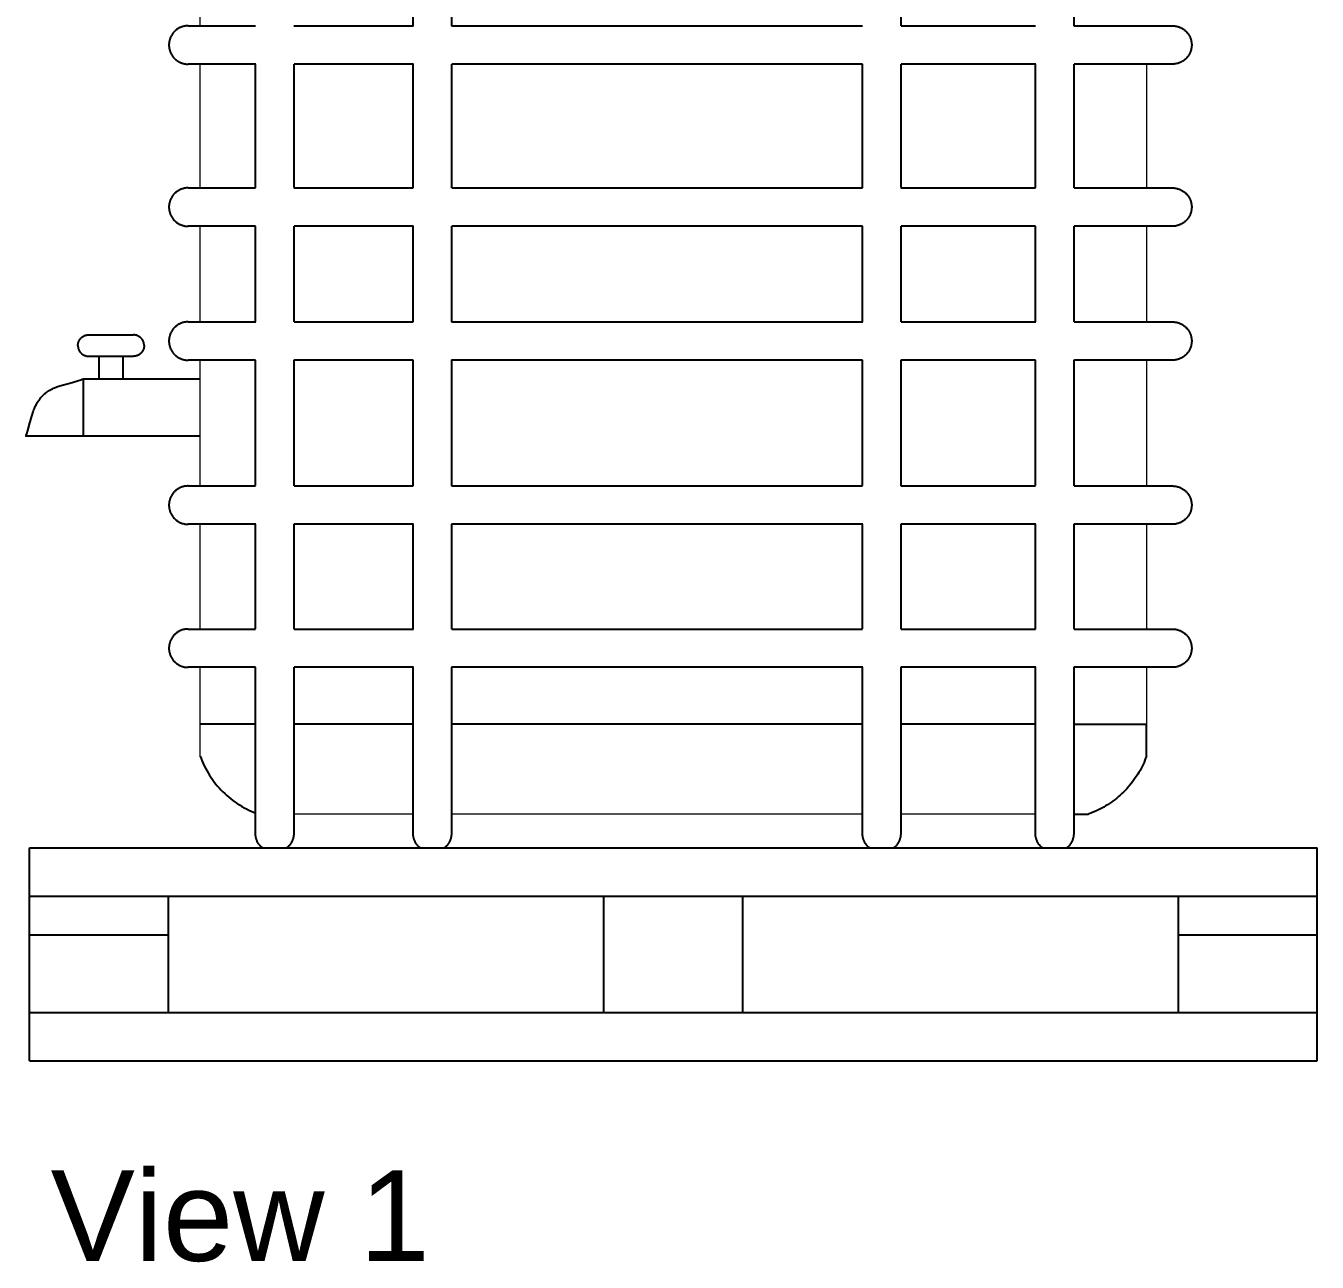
# Model space of a CAD drawing. Header units: millimetres. Extents: x 1.5 to 37.9, y -0.3 to 12.6.
# Drawn here: x 15.501 to 16.85, y 4.981 to 6.272 of the extents above; entities that cross this region are included whole.
import ezdxf

# ---------------------------------------------------------------- set-up
doc = ezdxf.new("R2010")
doc.units = ezdxf.units.MM
doc.layers.add('0.2', color=6, linetype='Continuous', lineweight=15)
doc.layers.add('0.3', color=4, linetype='Continuous', lineweight=20)

msp = doc.modelspace()

# ---------------------------------------------------------------- linework, layer by layer
at = {"layer": '0.2', "lineweight": -3}
for points in [[(15.7409, 5.5431), (15.7067, 5.5431), (15.6844, 5.5431), (15.6832, 5.5431)], [(15.9056, 5.5431), (15.7809, 5.5431)], [(16.3749, 5.5431), (15.9456, 5.5431)], [(16.5557, 5.5431), (16.4149, 5.5431)], [(16.5957, 5.5431), (16.6715, 5.5431)], [(15.5049, 5.3631), (15.5049, 5.4136)], [(15.5049, 5.4136), (16.8499, 5.4136)], [(16.8499, 5.3631), (16.8499, 5.4136)], [(15.5049, 5.3631), (15.6499, 5.3631)], [(15.5049, 5.323), (15.5049, 5.3631)], [(15.6499, 5.323), (15.6499, 5.3631)], [(15.6499, 5.3631), (16.8499, 5.3631)], [(16.1049, 5.2416), (16.1049, 5.3631)], [(16.2499, 5.2416), (16.2499, 5.3631)], [(16.7049, 5.323), (16.7049, 5.3631)], [(16.8499, 5.323), (16.8499, 5.3631)], [(15.5049, 5.2416), (15.5049, 5.323)], [(15.5049, 5.323), (15.6499, 5.323)], [(15.6499, 5.2416), (15.6499, 5.323)], [(16.7049, 5.2416), (16.7049, 5.323)], [(16.7049, 5.323), (16.8499, 5.323)], [(16.8499, 5.2416), (16.8499, 5.323)], [(15.5049, 5.2416), (15.6499, 5.2416)], [(15.5049, 5.1911), (15.5049, 5.2416)], [(15.6499, 5.2416), (16.8499, 5.2416)], [(16.8499, 5.1911), (16.8499, 5.2416)], [(15.5049, 5.1911), (16.8499, 5.1911)]]:
    msp.add_lwpolyline(points, dxfattribs=at)
at = {"layer": '0.3'}
for p, q in [((15.6832, 6.2724), (15.6832, 6.3769)), ((15.6832, 6.1031), (15.6832, 6.2324)), ((16.6715, 6.2324), (16.6715, 6.1031)), ((15.6832, 5.9631), (15.6832, 6.0631)), ((16.6715, 6.0631), (16.6715, 5.9631)), ((15.6832, 5.7918), (15.6832, 5.9231)), ((16.6715, 5.9231), (16.6715, 5.7918)), ((15.6832, 5.6423), (15.6832, 5.7518)), ((16.6715, 5.7518), (16.6715, 5.6423)), ((15.6832, 5.5094), (15.6832, 5.6023)), ((16.6715, 5.6023), (16.6715, 5.5431)), ((15.9056, 5.449), (15.7809, 5.449)), ((16.3749, 5.449), (15.9456, 5.449)), ((16.5557, 5.449), (16.4149, 5.449))]:
    msp.add_line(p, q, dxfattribs=at)
at = {"layer": '0.3', "lineweight": -3}
for points in [[(15.9056, 6.2724), (15.9056, 6.4573)], [(15.9456, 6.4573), (15.9456, 6.2724)], [(16.4149, 6.4573), (16.4149, 6.2724)], [(16.5957, 6.4573), (16.5957, 6.2724)], [(15.6705, 6.2724), (15.6699, 6.2724), (15.6693, 6.2724), (15.6686, 6.2723), (15.668, 6.2723), (15.6674, 6.2722), (15.6668, 6.2721), (15.6662, 6.2719), (15.6656, 6.2718), (15.665, 6.2716), (15.6644, 6.2714), (15.6637, 6.2712), (15.6631, 6.271), (15.6625, 6.2707), (15.6619, 6.2705), (15.6613, 6.2702), (15.6607, 6.2699), (15.6601, 6.2695), (15.6596, 6.2692), (15.659, 6.2688), (15.6584, 6.2684), (15.6579, 6.268), (15.6574, 6.2675), (15.6569, 6.2671), (15.6564, 6.2666), (15.6559, 6.2661), (15.6554, 6.2656), (15.655, 6.2651), (15.6548, 6.2648), (15.6546, 6.2645), (15.6542, 6.264), (15.6538, 6.2634), (15.6534, 6.2628), (15.6531, 6.2622), (15.6528, 6.2617), (15.6525, 6.2611), (15.6522, 6.2604), (15.6519, 6.2598), (15.6517, 6.2592), (15.6515, 6.2586), (15.6513, 6.258), (15.6511, 6.2573), (15.651, 6.2567), (15.6508, 6.2561), (15.6507, 6.2555), (15.6506, 6.2549), (15.6506, 6.2543), (15.6505, 6.2537), (15.6505, 6.253), (15.6505, 6.2524)], [(15.6705, 6.2724), (15.741, 6.2724)], [(15.7809, 6.2724), (15.9058, 6.2724)], [(15.9456, 6.2724), (16.375, 6.2724)], [(16.4152, 6.2724), (16.5558, 6.2724)], [(16.5957, 6.2724), (16.6988, 6.2724)], [(16.6988, 6.2724), (16.6994, 6.2724), (16.7, 6.2724), (16.7006, 6.2723), (16.7012, 6.2723), (16.7018, 6.2722), (16.7025, 6.2721), (16.7031, 6.2719), (16.7037, 6.2718), (16.7043, 6.2716), (16.7049, 6.2714), (16.7055, 6.2712), (16.7061, 6.271), (16.7067, 6.2707), (16.7074, 6.2705), (16.7079, 6.2702), (16.7085, 6.2699), (16.7091, 6.2695), (16.7097, 6.2692), (16.7103, 6.2688), (16.7108, 6.2684), (16.7113, 6.268), (16.7119, 6.2675), (16.7124, 6.2671), (16.7129, 6.2666), (16.7134, 6.2661), (16.7138, 6.2656), (16.7143, 6.2651), (16.7145, 6.2648), (16.7147, 6.2645), (16.7151, 6.264), (16.7155, 6.2634), (16.7158, 6.2628), (16.7162, 6.2622), (16.7165, 6.2617), (16.7168, 6.2611), (16.7171, 6.2604), (16.7173, 6.2598), (16.7176, 6.2592), (16.7178, 6.2586), (16.718, 6.258), (16.7182, 6.2573), (16.7183, 6.2567), (16.7184, 6.2561), (16.7185, 6.2555), (16.7186, 6.2549), (16.7187, 6.2543), (16.7187, 6.2537), (16.7188, 6.253), (16.7188, 6.2524)], [(15.6505, 6.2524), (15.6505, 6.2518), (15.6505, 6.2511), (15.6506, 6.2505), (15.6506, 6.2499), (15.6507, 6.2493), (15.6508, 6.2487), (15.651, 6.2481), (15.6511, 6.2475), (15.6513, 6.2468), (15.6515, 6.2462), (15.6517, 6.2456), (15.6519, 6.245), (15.6522, 6.2444), (15.6525, 6.2437), (15.6528, 6.2431), (15.6531, 6.2426), (15.6534, 6.242), (15.6538, 6.2414), (15.6542, 6.2408), (15.6546, 6.2403), (15.6548, 6.24), (15.655, 6.2397), (15.6554, 6.2392), (15.6559, 6.2387), (15.6564, 6.2382), (15.6569, 6.2377), (15.6574, 6.2373), (15.6579, 6.2368), (15.6584, 6.2364), (15.659, 6.236), (15.6596, 6.2356), (15.6601, 6.2353), (15.6607, 6.235), (15.6613, 6.2346), (15.6619, 6.2343), (15.6625, 6.2341), (15.6631, 6.2338), (15.6637, 6.2336), (15.6644, 6.2334), (15.665, 6.2332), (15.6656, 6.233), (15.6662, 6.2329), (15.6668, 6.2327), (15.6674, 6.2326), (15.668, 6.2326), (15.6686, 6.2325), (15.6693, 6.2324), (15.6699, 6.2324), (15.6705, 6.2324)], [(16.7188, 6.2524), (16.7188, 6.2518), (16.7187, 6.2511), (16.7187, 6.2505), (16.7186, 6.2499), (16.7185, 6.2493), (16.7184, 6.2487), (16.7183, 6.2481), (16.7182, 6.2475), (16.718, 6.2468), (16.7178, 6.2462), (16.7176, 6.2456), (16.7173, 6.245), (16.7171, 6.2444), (16.7168, 6.2437), (16.7165, 6.2431), (16.7162, 6.2426), (16.7158, 6.242), (16.7155, 6.2414), (16.7151, 6.2408), (16.7147, 6.2403), (16.7145, 6.24), (16.7143, 6.2397), (16.7138, 6.2392), (16.7134, 6.2387), (16.7129, 6.2382), (16.7124, 6.2377), (16.7119, 6.2373), (16.7113, 6.2368), (16.7108, 6.2364), (16.7103, 6.236), (16.7097, 6.2356), (16.7091, 6.2353), (16.7085, 6.235), (16.7079, 6.2346), (16.7074, 6.2343), (16.7067, 6.2341), (16.7061, 6.2338), (16.7055, 6.2336), (16.7049, 6.2334), (16.7043, 6.2332), (16.7037, 6.233), (16.7031, 6.2329), (16.7025, 6.2327), (16.7018, 6.2326), (16.7012, 6.2326), (16.7006, 6.2325), (16.7, 6.2324), (16.6994, 6.2324), (16.6988, 6.2324)], [(15.7411, 6.2324), (15.6705, 6.2324)], [(15.7409, 6.1031), (15.7409, 6.2324)], [(15.7809, 6.2324), (15.7809, 6.1034)], [(15.9059, 6.2324), (15.7813, 6.2324)], [(15.9056, 6.1031), (15.9056, 6.2324)], [(15.9456, 6.2324), (15.9456, 6.1031)], [(16.3751, 6.2324), (15.9461, 6.2324)], [(16.3749, 6.1031), (16.3749, 6.2324)], [(16.4149, 6.2324), (16.4149, 6.1035)], [(16.5559, 6.2324), (16.4153, 6.2324)], [(16.5557, 6.1031), (16.5557, 6.2324)], [(16.5957, 6.2324), (16.5957, 6.1031)], [(16.6988, 6.2324), (16.5961, 6.2324)], [(15.6705, 6.1031), (15.6699, 6.1031), (15.6693, 6.103), (15.6686, 6.103), (15.668, 6.1029), (15.6674, 6.1028), (15.6668, 6.1027), (15.6662, 6.1026), (15.6656, 6.1025), (15.665, 6.1023), (15.6644, 6.1021), (15.6637, 6.1019), (15.6631, 6.1017), (15.6625, 6.1014), (15.6619, 6.1012), (15.6613, 6.1009), (15.6607, 6.1005), (15.6601, 6.1002), (15.6596, 6.0998), (15.659, 6.0995), (15.6584, 6.0991), (15.6579, 6.0986), (15.6574, 6.0982), (15.6569, 6.0977), (15.6564, 6.0973), (15.6559, 6.0968), (15.6554, 6.0963), (15.655, 6.0957), (15.6548, 6.0955), (15.6546, 6.0952), (15.6542, 6.0947), (15.6538, 6.0941), (15.6534, 6.0935), (15.6531, 6.0929), (15.6528, 6.0923), (15.6525, 6.0917), (15.6522, 6.0911), (15.6519, 6.0905), (15.6517, 6.0899), (15.6515, 6.0893), (15.6513, 6.0887), (15.6511, 6.088), (15.651, 6.0874), (15.6508, 6.0868), (15.6507, 6.0862), (15.6506, 6.0856), (15.6506, 6.085), (15.6505, 6.0843), (15.6505, 6.0837), (15.6505, 6.0831)], [(15.6705, 6.1031), (15.7409, 6.1031)], [(15.7811, 6.1031), (15.9057, 6.1031)], [(15.9459, 6.1031), (16.3749, 6.1031)], [(16.4151, 6.1031), (16.5557, 6.1031)], [(16.5959, 6.1031), (16.6988, 6.1031)], [(16.6988, 6.1031), (16.6994, 6.1031), (16.7, 6.103), (16.7006, 6.103), (16.7012, 6.1029), (16.7018, 6.1028), (16.7025, 6.1027), (16.7031, 6.1026), (16.7037, 6.1025), (16.7043, 6.1023), (16.7049, 6.1021), (16.7055, 6.1019), (16.7061, 6.1017), (16.7067, 6.1014), (16.7074, 6.1012), (16.7079, 6.1009), (16.7085, 6.1005), (16.7091, 6.1002), (16.7097, 6.0998), (16.7103, 6.0995), (16.7108, 6.0991), (16.7113, 6.0986), (16.7119, 6.0982), (16.7124, 6.0977), (16.7129, 6.0973), (16.7134, 6.0968), (16.7138, 6.0963), (16.7143, 6.0957), (16.7145, 6.0955), (16.7147, 6.0952), (16.7151, 6.0947), (16.7155, 6.0941), (16.7158, 6.0935), (16.7162, 6.0929), (16.7165, 6.0923), (16.7168, 6.0917), (16.7171, 6.0911), (16.7173, 6.0905), (16.7176, 6.0899), (16.7178, 6.0893), (16.718, 6.0887), (16.7182, 6.088), (16.7183, 6.0874), (16.7184, 6.0868), (16.7185, 6.0862), (16.7186, 6.0856), (16.7187, 6.085), (16.7187, 6.0843), (16.7188, 6.0837), (16.7188, 6.0831)], [(15.6505, 6.0831), (15.6505, 6.0825), (15.6505, 6.0818), (15.6506, 6.0812), (15.6506, 6.0806), (15.6507, 6.08), (15.6508, 6.0794), (15.651, 6.0787), (15.6511, 6.0782), (15.6513, 6.0775), (15.6515, 6.0769), (15.6517, 6.0763), (15.6519, 6.0757), (15.6522, 6.075), (15.6525, 6.0744), (15.6528, 6.0738), (15.6531, 6.0733), (15.6534, 6.0727), (15.6538, 6.0721), (15.6542, 6.0715), (15.6546, 6.071), (15.6548, 6.0707), (15.655, 6.0704), (15.6554, 6.0699), (15.6559, 6.0694), (15.6564, 6.0689), (15.6569, 6.0684), (15.6574, 6.068), (15.6579, 6.0675), (15.6584, 6.0671), (15.659, 6.0667), (15.6596, 6.0663), (15.6601, 6.066), (15.6607, 6.0656), (15.6613, 6.0653), (15.6619, 6.065), (15.6625, 6.0647), (15.6631, 6.0645), (15.6637, 6.0643), (15.6644, 6.0641), (15.665, 6.0639), (15.6656, 6.0637), (15.6662, 6.0636), (15.6668, 6.0634), (15.6674, 6.0633), (15.668, 6.0632), (15.6686, 6.0632), (15.6693, 6.0631), (15.6699, 6.0631), (15.6705, 6.0631)], [(16.7188, 6.0831), (16.7188, 6.0825), (16.7187, 6.0818), (16.7187, 6.0812), (16.7186, 6.0806), (16.7185, 6.08), (16.7184, 6.0794), (16.7183, 6.0787), (16.7182, 6.0782), (16.718, 6.0775), (16.7178, 6.0769), (16.7176, 6.0763), (16.7173, 6.0757), (16.7171, 6.075), (16.7168, 6.0744), (16.7165, 6.0738), (16.7162, 6.0733), (16.7158, 6.0727), (16.7155, 6.0721), (16.7151, 6.0715), (16.7147, 6.071), (16.7145, 6.0707), (16.7143, 6.0704), (16.7138, 6.0699), (16.7134, 6.0694), (16.7129, 6.0689), (16.7124, 6.0684), (16.7119, 6.068), (16.7113, 6.0675), (16.7108, 6.0671), (16.7103, 6.0667), (16.7097, 6.0663), (16.7091, 6.066), (16.7085, 6.0656), (16.7079, 6.0653), (16.7074, 6.065), (16.7067, 6.0647), (16.7061, 6.0645), (16.7055, 6.0643), (16.7049, 6.0641), (16.7043, 6.0639), (16.7037, 6.0637), (16.7031, 6.0636), (16.7025, 6.0634), (16.7018, 6.0633), (16.7012, 6.0632), (16.7006, 6.0632), (16.7, 6.0631), (16.6994, 6.0631), (16.6988, 6.0631)], [(15.741, 6.0631), (15.6705, 6.0631)], [(15.7409, 5.9631), (15.7409, 6.0632)], [(15.7809, 6.0631), (15.7809, 5.9631)], [(15.9056, 6.0631), (15.7812, 6.0631)], [(15.9056, 5.9631), (15.9056, 6.0635)], [(15.9456, 6.0631), (15.9456, 5.9631)], [(16.375, 6.0631), (15.946, 6.0631)], [(16.3749, 5.9631), (16.3749, 6.0631)], [(16.4149, 6.0631), (16.4149, 5.9631)], [(16.5558, 6.0631), (16.4152, 6.0631)], [(16.5557, 5.9631), (16.5557, 6.0631)], [(16.5957, 6.0631), (16.5957, 5.9631)], [(16.6988, 6.0631), (16.596, 6.0631)], [(15.6705, 5.9631), (15.6699, 5.9631), (15.6693, 5.9631), (15.6686, 5.9631), (15.668, 5.963), (15.6674, 5.9629), (15.6668, 5.9628), (15.6662, 5.9627), (15.6656, 5.9625), (15.665, 5.9624), (15.6644, 5.9622), (15.6637, 5.962), (15.6631, 5.9617), (15.6625, 5.9615), (15.6619, 5.9612), (15.6613, 5.9609), (15.6607, 5.9606), (15.6601, 5.9603), (15.6596, 5.9599), (15.659, 5.9595), (15.6584, 5.9591), (15.6579, 5.9587), (15.6574, 5.9583), (15.6569, 5.9578), (15.6564, 5.9573), (15.6559, 5.9568), (15.6554, 5.9563), (15.655, 5.9558), (15.6548, 5.9555), (15.6546, 5.9552), (15.6542, 5.9547), (15.6538, 5.9541), (15.6534, 5.9536), (15.6531, 5.953), (15.6528, 5.9524), (15.6525, 5.9518), (15.6522, 5.9512), (15.6519, 5.9506), (15.6517, 5.95), (15.6515, 5.9493), (15.6513, 5.9487), (15.6511, 5.9481), (15.651, 5.9475), (15.6508, 5.9469), (15.6507, 5.9463), (15.6506, 5.9456), (15.6506, 5.945), (15.6505, 5.9444), (15.6505, 5.9438), (15.6505, 5.9431)], [(15.6705, 5.9631), (15.7412, 5.9631)], [(15.7814, 5.9631), (15.9056, 5.9631)], [(15.9457, 5.9631), (16.3753, 5.9631)], [(16.4155, 5.9631), (16.556, 5.9631)], [(16.5962, 5.9631), (16.6988, 5.9631)], [(16.6988, 5.9631), (16.6994, 5.9631), (16.7, 5.9631), (16.7006, 5.9631), (16.7012, 5.963), (16.7018, 5.9629), (16.7025, 5.9628), (16.7031, 5.9627), (16.7037, 5.9625), (16.7043, 5.9624), (16.7049, 5.9622), (16.7055, 5.962), (16.7061, 5.9617), (16.7067, 5.9615), (16.7074, 5.9612), (16.7079, 5.9609), (16.7085, 5.9606), (16.7091, 5.9603), (16.7097, 5.9599), (16.7103, 5.9595), (16.7108, 5.9591), (16.7113, 5.9587), (16.7119, 5.9583), (16.7124, 5.9578), (16.7129, 5.9573), (16.7134, 5.9568), (16.7138, 5.9563), (16.7143, 5.9558), (16.7145, 5.9555), (16.7147, 5.9552), (16.7151, 5.9547), (16.7155, 5.9541), (16.7158, 5.9536), (16.7162, 5.953), (16.7165, 5.9524), (16.7168, 5.9518), (16.7171, 5.9512), (16.7173, 5.9506), (16.7176, 5.95), (16.7178, 5.9493), (16.718, 5.9487), (16.7182, 5.9481), (16.7183, 5.9475), (16.7184, 5.9469), (16.7185, 5.9463), (16.7186, 5.9456), (16.7187, 5.945), (16.7187, 5.9444), (16.7188, 5.9438), (16.7188, 5.9431)], [(15.5554, 5.9384), (15.5554, 5.9387), (15.5554, 5.9389), (15.5554, 5.9392), (15.5554, 5.9394), (15.5555, 5.9397), (15.5555, 5.9399), (15.5555, 5.9402), (15.5556, 5.9404), (15.5556, 5.9407), (15.5557, 5.941), (15.5558, 5.9412), (15.5558, 5.9415), (15.5559, 5.9417), (15.556, 5.942), (15.5561, 5.9423), (15.5562, 5.9425), (15.5563, 5.9428), (15.5564, 5.943), (15.5565, 5.9433), (15.5566, 5.9435), (15.5568, 5.9438), (15.5569, 5.944), (15.5571, 5.9443), (15.5572, 5.9445), (15.5574, 5.9448), (15.5575, 5.945), (15.5577, 5.9452), (15.5579, 5.9454), (15.5581, 5.9457), (15.5583, 5.9459), (15.5585, 5.9461), (15.5587, 5.9463), (15.5589, 5.9465), (15.5591, 5.9467), (15.5593, 5.9469), (15.5595, 5.9471), (15.5597, 5.9472), (15.56, 5.9474), (15.5602, 5.9476), (15.5604, 5.9477), (15.5607, 5.9479), (15.5609, 5.948), (15.5612, 5.9482), (15.5614, 5.9483), (15.5617, 5.9484), (15.5619, 5.9486), (15.5622, 5.9487), (15.5624, 5.9488), (15.5627, 5.9489), (15.563, 5.949), (15.5632, 5.9491), (15.5635, 5.9491), (15.5637, 5.9492), (15.564, 5.9493), (15.5643, 5.9493), (15.5645, 5.9494), (15.5648, 5.9494), (15.565, 5.9495), (15.5653, 5.9495), (15.5655, 5.9495), (15.5658, 5.9495), (15.566, 5.9496), (15.5663, 5.9496), (15.5665, 5.9496)], [(15.5665, 5.9496), (15.5665, 5.9496), (15.6134, 5.9496), (15.6134, 5.9496)], [(15.6246, 5.9384), (15.6246, 5.9387), (15.6246, 5.9389), (15.6246, 5.9392), (15.6245, 5.9394), (15.6245, 5.9397), (15.6245, 5.9399), (15.6244, 5.9402), (15.6244, 5.9404), (15.6244, 5.9407), (15.6243, 5.941), (15.6242, 5.9412), (15.6242, 5.9415), (15.6241, 5.9417), (15.624, 5.942), (15.6239, 5.9423), (15.6238, 5.9425), (15.6237, 5.9428), (15.6236, 5.943), (15.6235, 5.9433), (15.6233, 5.9435), (15.6232, 5.9438), (15.6231, 5.944), (15.6229, 5.9443), (15.6228, 5.9445), (15.6226, 5.9448), (15.6224, 5.945), (15.6223, 5.9452), (15.6221, 5.9454), (15.6219, 5.9457), (15.6217, 5.9459), (15.6215, 5.9461), (15.6213, 5.9463), (15.6211, 5.9465), (15.6209, 5.9467), (15.6207, 5.9469), (15.6205, 5.9471), (15.6202, 5.9472), (15.62, 5.9474), (15.6198, 5.9476), (15.6195, 5.9477), (15.6193, 5.9479), (15.6191, 5.948), (15.6188, 5.9482), (15.6186, 5.9483), (15.6183, 5.9484), (15.6181, 5.9486), (15.6178, 5.9487), (15.6175, 5.9488), (15.6173, 5.9489), (15.617, 5.949), (15.6168, 5.9491), (15.6165, 5.9491), (15.6162, 5.9492), (15.616, 5.9493), (15.6157, 5.9493), (15.6155, 5.9494), (15.6152, 5.9494), (15.615, 5.9495), (15.6147, 5.9495), (15.6144, 5.9495), (15.6142, 5.9495), (15.6139, 5.9496), (15.6137, 5.9496), (15.6134, 5.9496)], [(15.5554, 5.9384), (15.5554, 5.9382), (15.5554, 5.9379), (15.5554, 5.9377), (15.5554, 5.9374), (15.5555, 5.9372), (15.5555, 5.9369), (15.5555, 5.9366), (15.5556, 5.9364), (15.5556, 5.9361), (15.5557, 5.9359), (15.5558, 5.9356), (15.5558, 5.9353), (15.5559, 5.9351), (15.556, 5.9348), (15.5561, 5.9346), (15.5562, 5.9343), (15.5563, 5.934), (15.5564, 5.9338), (15.5565, 5.9335), (15.5566, 5.9333), (15.5568, 5.933), (15.5569, 5.9328), (15.5571, 5.9325), (15.5572, 5.9323), (15.5574, 5.9321), (15.5575, 5.9318), (15.5577, 5.9316), (15.5579, 5.9314), (15.5581, 5.9312), (15.5583, 5.9309), (15.5585, 5.9307), (15.5587, 5.9305), (15.5589, 5.9303), (15.5591, 5.9301), (15.5593, 5.9299), (15.5595, 5.9298), (15.5597, 5.9296), (15.56, 5.9294), (15.5602, 5.9292), (15.5604, 5.9291), (15.5607, 5.9289), (15.5609, 5.9288), (15.5612, 5.9286), (15.5614, 5.9285), (15.5617, 5.9284), (15.5619, 5.9283), (15.5622, 5.9281), (15.5624, 5.928), (15.5627, 5.9279), (15.563, 5.9279), (15.5632, 5.9278), (15.5635, 5.9277), (15.5637, 5.9276), (15.564, 5.9276), (15.5643, 5.9275), (15.5645, 5.9274), (15.5648, 5.9274), (15.565, 5.9274), (15.5653, 5.9273), (15.5655, 5.9273), (15.5658, 5.9273), (15.566, 5.9273), (15.5663, 5.9273), (15.5665, 5.9273)], [(15.6246, 5.9384), (15.6246, 5.9382), (15.6246, 5.9379), (15.6246, 5.9377), (15.6245, 5.9374), (15.6245, 5.9372), (15.6245, 5.9369), (15.6244, 5.9366), (15.6244, 5.9364), (15.6244, 5.9361), (15.6243, 5.9359), (15.6242, 5.9356), (15.6242, 5.9353), (15.6241, 5.9351), (15.624, 5.9348), (15.6239, 5.9346), (15.6238, 5.9343), (15.6237, 5.934), (15.6236, 5.9338), (15.6235, 5.9335), (15.6233, 5.9333), (15.6232, 5.933), (15.6231, 5.9328), (15.6229, 5.9325), (15.6228, 5.9323), (15.6226, 5.9321), (15.6224, 5.9318), (15.6223, 5.9316), (15.6221, 5.9314), (15.6219, 5.9312), (15.6217, 5.9309), (15.6215, 5.9307), (15.6213, 5.9305), (15.6211, 5.9303), (15.6209, 5.9301), (15.6207, 5.9299), (15.6205, 5.9298), (15.6202, 5.9296), (15.62, 5.9294), (15.6198, 5.9292), (15.6195, 5.9291), (15.6193, 5.9289), (15.6191, 5.9288), (15.6188, 5.9286), (15.6186, 5.9285), (15.6183, 5.9284), (15.6181, 5.9283), (15.6178, 5.9281), (15.6175, 5.928), (15.6173, 5.9279), (15.617, 5.9279), (15.6168, 5.9278), (15.6165, 5.9277), (15.6162, 5.9276), (15.616, 5.9276), (15.6157, 5.9275), (15.6155, 5.9274), (15.6152, 5.9274), (15.615, 5.9274), (15.6147, 5.9273), (15.6144, 5.9273), (15.6142, 5.9273), (15.6139, 5.9273), (15.6137, 5.9273), (15.6134, 5.9273)], [(15.6505, 5.9431), (15.6505, 5.9425), (15.6505, 5.9419), (15.6506, 5.9413), (15.6506, 5.9406), (15.6507, 5.94), (15.6508, 5.9394), (15.651, 5.9388), (15.6511, 5.9382), (15.6513, 5.9376), (15.6515, 5.9369), (15.6517, 5.9363), (15.6519, 5.9357), (15.6522, 5.9351), (15.6525, 5.9345), (15.6528, 5.9339), (15.6531, 5.9333), (15.6534, 5.9327), (15.6538, 5.9321), (15.6542, 5.9316), (15.6546, 5.931), (15.6548, 5.9308), (15.655, 5.9305), (15.6554, 5.93), (15.6559, 5.9295), (15.6564, 5.929), (15.6569, 5.9285), (15.6574, 5.928), (15.6579, 5.9276), (15.6584, 5.9272), (15.659, 5.9268), (15.6596, 5.9264), (15.6601, 5.926), (15.6607, 5.9257), (15.6613, 5.9254), (15.6619, 5.9251), (15.6625, 5.9248), (15.6631, 5.9245), (15.6637, 5.9243), (15.6644, 5.9241), (15.665, 5.9239), (15.6656, 5.9237), (15.6662, 5.9236), (15.6668, 5.9235), (15.6674, 5.9234), (15.668, 5.9233), (15.6686, 5.9232), (15.6693, 5.9232), (15.6699, 5.9231), (15.6705, 5.9231)], [(16.7188, 5.9431), (16.7188, 5.9425), (16.7187, 5.9419), (16.7187, 5.9413), (16.7186, 5.9406), (16.7185, 5.94), (16.7184, 5.9394), (16.7183, 5.9388), (16.7182, 5.9382), (16.718, 5.9376), (16.7178, 5.9369), (16.7176, 5.9363), (16.7173, 5.9357), (16.7171, 5.9351), (16.7168, 5.9345), (16.7165, 5.9339), (16.7162, 5.9333), (16.7158, 5.9327), (16.7155, 5.9321), (16.7151, 5.9316), (16.7147, 5.931), (16.7145, 5.9308), (16.7143, 5.9305), (16.7138, 5.93), (16.7134, 5.9295), (16.7129, 5.929), (16.7124, 5.9285), (16.7119, 5.928), (16.7113, 5.9276), (16.7108, 5.9272), (16.7103, 5.9268), (16.7097, 5.9264), (16.7091, 5.926), (16.7085, 5.9257), (16.7079, 5.9254), (16.7074, 5.9251), (16.7067, 5.9248), (16.7061, 5.9245), (16.7055, 5.9243), (16.7049, 5.9241), (16.7043, 5.9239), (16.7037, 5.9237), (16.7031, 5.9236), (16.7025, 5.9235), (16.7018, 5.9234), (16.7012, 5.9233), (16.7006, 5.9232), (16.7, 5.9232), (16.6994, 5.9231), (16.6988, 5.9231)], [(15.5665, 5.9273), (15.6134, 5.9273), (15.6134, 5.9273)], [(15.5777, 5.9036), (15.5777, 5.9273)], [(15.6023, 5.9273), (15.6023, 5.9036)], [(15.7409, 5.9231), (15.6705, 5.9231)], [(15.7409, 5.7921), (15.7409, 5.9231)], [(15.7809, 5.9231), (15.7809, 5.7918)], [(15.9056, 5.9231), (15.781, 5.9231)], [(15.9056, 5.7918), (15.9056, 5.9231)], [(15.9456, 5.9235), (15.9456, 5.7918)], [(16.3749, 5.9231), (15.9458, 5.9231)], [(16.3749, 5.7922), (16.3749, 5.9231)], [(16.4149, 5.9233), (16.4149, 5.7918)], [(16.5557, 5.9231), (16.415, 5.9231)], [(16.5557, 5.7922), (16.5557, 5.9231)], [(16.5957, 5.9232), (16.5957, 5.7918)], [(16.6988, 5.9231), (16.5957, 5.9231)], [(15.5096, 5.8719), (15.51, 5.8728), (15.5104, 5.8737), (15.5108, 5.8747), (15.5112, 5.8756), (15.5117, 5.8766), (15.5122, 5.8775), (15.5128, 5.8785), (15.5133, 5.8794), (15.5139, 5.8803), (15.5145, 5.8812), (15.5151, 5.882), (15.5158, 5.8829), (15.5164, 5.8837), (15.5171, 5.8845), (15.5178, 5.8853), (15.5185, 5.886), (15.5193, 5.8868), (15.5201, 5.8875), (15.5209, 5.8882), (15.5217, 5.8888), (15.5225, 5.8895), (15.5234, 5.8901), (15.5243, 5.8907), (15.5252, 5.8913), (15.5261, 5.8918), (15.527, 5.8923), (15.528, 5.8929), (15.5289, 5.8933), (15.5299, 5.8938), (15.5308, 5.8942), (15.5318, 5.8946), (15.5327, 5.895)], [(15.5327, 5.895), (15.5333, 5.8952), (15.5339, 5.8955), (15.5354, 5.896), (15.5388, 5.897), (15.5468, 5.8993), (15.5549, 5.9016), (15.5583, 5.9027), (15.5598, 5.9032), (15.5604, 5.9034), (15.561, 5.9036)], [(15.561, 5.9036), (15.5776, 5.9036)], [(15.561, 5.9036), (15.561, 5.8436), (15.561, 5.8436)], [(15.5777, 5.9036), (15.59, 5.9036)], [(15.59, 5.9036), (15.5987, 5.9036), (15.6014, 5.9036), (15.6021, 5.9036), (15.6022, 5.9036), (15.6023, 5.9036), (15.6023, 5.9036), (15.6023, 5.9036)], [(15.6023, 5.9036), (15.6832, 5.9036)], [(15.501, 5.8436), (15.5012, 5.8442), (15.5014, 5.8448), (15.5019, 5.8463), (15.503, 5.8497), (15.5053, 5.8577), (15.5076, 5.8658), (15.5086, 5.8692), (15.5091, 5.8707), (15.5094, 5.8713), (15.5096, 5.8719)], [(15.561, 5.8436), (15.561, 5.8436), (15.501, 5.8436), (15.501, 5.8436)], [(15.6832, 5.8436), (15.561, 5.8436)], [(15.6705, 5.7918), (15.6699, 5.7918), (15.6693, 5.7917), (15.6686, 5.7917), (15.668, 5.7916), (15.6674, 5.7915), (15.6668, 5.7914), (15.6662, 5.7913), (15.6656, 5.7912), (15.665, 5.791), (15.6644, 5.7908), (15.6637, 5.7906), (15.6631, 5.7904), (15.6625, 5.7901), (15.6619, 5.7898), (15.6613, 5.7895), (15.6607, 5.7892), (15.6601, 5.7889), (15.6596, 5.7885), (15.659, 5.7881), (15.6584, 5.7877), (15.6579, 5.7873), (15.6574, 5.7869), (15.6569, 5.7864), (15.6564, 5.7859), (15.6559, 5.7854), (15.6554, 5.7849), (15.655, 5.7844), (15.6548, 5.7841), (15.6546, 5.7839), (15.6542, 5.7833), (15.6538, 5.7828), (15.6534, 5.7822), (15.6531, 5.7816), (15.6528, 5.781), (15.6525, 5.7804), (15.6522, 5.7798), (15.6519, 5.7792), (15.6517, 5.7786), (15.6515, 5.778), (15.6513, 5.7773), (15.6511, 5.7767), (15.651, 5.7761), (15.6508, 5.7755), (15.6507, 5.7749), (15.6506, 5.7743), (15.6506, 5.7736), (15.6505, 5.773), (15.6505, 5.7724), (15.6505, 5.7718)], [(15.6705, 5.7918), (15.7409, 5.7918)], [(15.7813, 5.7918), (15.9056, 5.7918)], [(15.9456, 5.7918), (16.3749, 5.7918)], [(16.4149, 5.7918), (16.5557, 5.7918)], [(16.5961, 5.7918), (16.6988, 5.7918)], [(16.6988, 5.7918), (16.6994, 5.7918), (16.7, 5.7917), (16.7006, 5.7917), (16.7012, 5.7916), (16.7018, 5.7915), (16.7025, 5.7914), (16.7031, 5.7913), (16.7037, 5.7912), (16.7043, 5.791), (16.7049, 5.7908), (16.7055, 5.7906), (16.7061, 5.7904), (16.7067, 5.7901), (16.7074, 5.7898), (16.7079, 5.7895), (16.7085, 5.7892), (16.7091, 5.7889), (16.7097, 5.7885), (16.7103, 5.7881), (16.7108, 5.7877), (16.7113, 5.7873), (16.7119, 5.7869), (16.7124, 5.7864), (16.7129, 5.7859), (16.7134, 5.7854), (16.7138, 5.7849), (16.7143, 5.7844), (16.7145, 5.7841), (16.7147, 5.7839), (16.7151, 5.7833), (16.7155, 5.7828), (16.7158, 5.7822), (16.7162, 5.7816), (16.7165, 5.781), (16.7168, 5.7804), (16.7171, 5.7798), (16.7173, 5.7792), (16.7176, 5.7786), (16.7178, 5.778), (16.718, 5.7773), (16.7182, 5.7767), (16.7183, 5.7761), (16.7184, 5.7755), (16.7185, 5.7749), (16.7186, 5.7743), (16.7187, 5.7736), (16.7187, 5.773), (16.7188, 5.7724), (16.7188, 5.7718)], [(15.6505, 5.7718), (15.6505, 5.7711), (15.6505, 5.7705), (15.6506, 5.7699), (15.6506, 5.7693), (15.6507, 5.7686), (15.6508, 5.768), (15.651, 5.7674), (15.6511, 5.7668), (15.6513, 5.7662), (15.6515, 5.7656), (15.6517, 5.7649), (15.6519, 5.7643), (15.6522, 5.7637), (15.6525, 5.7631), (15.6528, 5.7625), (15.6531, 5.7619), (15.6534, 5.7613), (15.6538, 5.7608), (15.6542, 5.7602), (15.6546, 5.7597), (15.6548, 5.7594), (15.655, 5.7591), (15.6554, 5.7586), (15.6559, 5.7581), (15.6564, 5.7576), (15.6569, 5.7571), (15.6574, 5.7566), (15.6579, 5.7562), (15.6584, 5.7558), (15.659, 5.7554), (15.6596, 5.755), (15.6601, 5.7546), (15.6607, 5.7543), (15.6613, 5.754), (15.6619, 5.7537), (15.6625, 5.7534), (15.6631, 5.7532), (15.6637, 5.7529), (15.6644, 5.7527), (15.665, 5.7525), (15.6656, 5.7524), (15.6662, 5.7522), (15.6668, 5.7521), (15.6674, 5.752), (15.668, 5.7519), (15.6686, 5.7518), (15.6693, 5.7518), (15.6699, 5.7518), (15.6705, 5.7518)], [(16.7188, 5.7718), (16.7188, 5.7711), (16.7187, 5.7705), (16.7187, 5.7699), (16.7186, 5.7693), (16.7185, 5.7686), (16.7184, 5.768), (16.7183, 5.7674), (16.7182, 5.7668), (16.718, 5.7662), (16.7178, 5.7656), (16.7176, 5.7649), (16.7173, 5.7643), (16.7171, 5.7637), (16.7168, 5.7631), (16.7165, 5.7625), (16.7162, 5.7619), (16.7158, 5.7613), (16.7155, 5.7608), (16.7151, 5.7602), (16.7147, 5.7597), (16.7145, 5.7594), (16.7143, 5.7591), (16.7138, 5.7586), (16.7134, 5.7581), (16.7129, 5.7576), (16.7124, 5.7571), (16.7119, 5.7566), (16.7113, 5.7562), (16.7108, 5.7558), (16.7103, 5.7554), (16.7097, 5.755), (16.7091, 5.7546), (16.7085, 5.7543), (16.7079, 5.754), (16.7074, 5.7537), (16.7067, 5.7534), (16.7061, 5.7532), (16.7055, 5.7529), (16.7049, 5.7527), (16.7043, 5.7525), (16.7037, 5.7524), (16.7031, 5.7522), (16.7025, 5.7521), (16.7018, 5.752), (16.7012, 5.7519), (16.7006, 5.7518), (16.7, 5.7518), (16.6994, 5.7518), (16.6988, 5.7518)], [(15.7412, 5.7518), (15.6705, 5.7518)], [(15.7409, 5.6424), (15.7409, 5.7518)], [(15.906, 5.7518), (15.7809, 5.7518)], [(15.7809, 5.7518), (15.7809, 5.6423)], [(15.9056, 5.6423), (15.9056, 5.7518)], [(15.9456, 5.7519), (15.9456, 5.6423)], [(16.3752, 5.7518), (15.9456, 5.7518)], [(16.3749, 5.6426), (16.3749, 5.7518)], [(16.4149, 5.7518), (16.4149, 5.6423)], [(16.556, 5.7518), (16.4149, 5.7518)], [(16.5557, 5.6423), (16.5557, 5.7518)], [(16.5957, 5.7518), (16.5957, 5.6423)], [(16.6988, 5.7518), (16.5957, 5.7518)], [(15.6705, 5.6423), (15.6699, 5.6423), (15.6693, 5.6422), (15.6686, 5.6422), (15.668, 5.6421), (15.6674, 5.642), (15.6668, 5.6419), (15.6662, 5.6418), (15.6656, 5.6417), (15.665, 5.6415), (15.6644, 5.6413), (15.6637, 5.6411), (15.6631, 5.6409), (15.6625, 5.6406), (15.6619, 5.6404), (15.6613, 5.6401), (15.6607, 5.6397), (15.6601, 5.6394), (15.6596, 5.639), (15.659, 5.6387), (15.6584, 5.6383), (15.6579, 5.6378), (15.6574, 5.6374), (15.6569, 5.6369), (15.6564, 5.6365), (15.6559, 5.636), (15.6554, 5.6355), (15.655, 5.6349), (15.6548, 5.6347), (15.6546, 5.6344), (15.6542, 5.6339), (15.6538, 5.6333), (15.6534, 5.6327), (15.6531, 5.6321), (15.6528, 5.6315), (15.6525, 5.6309), (15.6522, 5.6303), (15.6519, 5.6297), (15.6517, 5.6291), (15.6515, 5.6285), (15.6513, 5.6279), (15.6511, 5.6272), (15.651, 5.6266), (15.6508, 5.626), (15.6507, 5.6254), (15.6506, 5.6248), (15.6506, 5.6242), (15.6505, 5.6235), (15.6505, 5.6229), (15.6505, 5.6223)], [(15.6705, 5.6423), (15.741, 5.6423)], [(15.7812, 5.6423), (15.9058, 5.6423)], [(15.946, 5.6423), (16.3749, 5.6423)], [(16.4153, 5.6423), (16.5558, 5.6423)], [(16.596, 5.6423), (16.6988, 5.6423)], [(16.6988, 5.6423), (16.6994, 5.6423), (16.7, 5.6422), (16.7006, 5.6422), (16.7012, 5.6421), (16.7018, 5.642), (16.7025, 5.6419), (16.7031, 5.6418), (16.7037, 5.6417), (16.7043, 5.6415), (16.7049, 5.6413), (16.7055, 5.6411), (16.7061, 5.6409), (16.7067, 5.6406), (16.7074, 5.6404), (16.7079, 5.6401), (16.7085, 5.6397), (16.7091, 5.6394), (16.7097, 5.639), (16.7103, 5.6387), (16.7108, 5.6383), (16.7113, 5.6378), (16.7119, 5.6374), (16.7124, 5.6369), (16.7129, 5.6365), (16.7134, 5.636), (16.7138, 5.6355), (16.7143, 5.6349), (16.7145, 5.6347), (16.7147, 5.6344), (16.7151, 5.6339), (16.7155, 5.6333), (16.7158, 5.6327), (16.7162, 5.6321), (16.7165, 5.6315), (16.7168, 5.6309), (16.7171, 5.6303), (16.7173, 5.6297), (16.7176, 5.6291), (16.7178, 5.6285), (16.718, 5.6279), (16.7182, 5.6272), (16.7183, 5.6266), (16.7184, 5.626), (16.7185, 5.6254), (16.7186, 5.6248), (16.7187, 5.6242), (16.7187, 5.6235), (16.7188, 5.6229), (16.7188, 5.6223)], [(15.6505, 5.6223), (15.6505, 5.6217), (15.6505, 5.621), (15.6506, 5.6204), (15.6506, 5.6198), (15.6507, 5.6192), (15.6508, 5.6186), (15.651, 5.6179), (15.6511, 5.6174), (15.6513, 5.6167), (15.6515, 5.6161), (15.6517, 5.6155), (15.6519, 5.6149), (15.6522, 5.6142), (15.6525, 5.6136), (15.6528, 5.613), (15.6531, 5.6125), (15.6534, 5.6119), (15.6538, 5.6113), (15.6542, 5.6107), (15.6546, 5.6102), (15.6548, 5.6099), (15.655, 5.6096), (15.6554, 5.6091), (15.6559, 5.6086), (15.6564, 5.6081), (15.6569, 5.6076), (15.6574, 5.6072), (15.6579, 5.6067), (15.6584, 5.6063), (15.659, 5.6059), (15.6596, 5.6055), (15.6601, 5.6052), (15.6607, 5.6048), (15.6613, 5.6045), (15.6619, 5.6042), (15.6625, 5.6039), (15.6631, 5.6037), (15.6637, 5.6035), (15.6644, 5.6032), (15.665, 5.6031), (15.6656, 5.6029), (15.6662, 5.6028), (15.6668, 5.6026), (15.6674, 5.6025), (15.668, 5.6024), (15.6686, 5.6024), (15.6693, 5.6023), (15.6699, 5.6023), (15.6705, 5.6023)], [(16.7188, 5.6223), (16.7188, 5.6217), (16.7187, 5.621), (16.7187, 5.6204), (16.7186, 5.6198), (16.7185, 5.6192), (16.7184, 5.6186), (16.7183, 5.6179), (16.7182, 5.6174), (16.718, 5.6167), (16.7178, 5.6161), (16.7176, 5.6155), (16.7173, 5.6149), (16.7171, 5.6142), (16.7168, 5.6136), (16.7165, 5.613), (16.7162, 5.6125), (16.7158, 5.6119), (16.7155, 5.6113), (16.7151, 5.6107), (16.7147, 5.6102), (16.7145, 5.6099), (16.7143, 5.6096), (16.7138, 5.6091), (16.7134, 5.6086), (16.7129, 5.6081), (16.7124, 5.6076), (16.7119, 5.6072), (16.7113, 5.6067), (16.7108, 5.6063), (16.7103, 5.6059), (16.7097, 5.6055), (16.7091, 5.6052), (16.7085, 5.6048), (16.7079, 5.6045), (16.7074, 5.6042), (16.7067, 5.6039), (16.7061, 5.6037), (16.7055, 5.6035), (16.7049, 5.6032), (16.7043, 5.6031), (16.7037, 5.6029), (16.7031, 5.6028), (16.7025, 5.6026), (16.7018, 5.6025), (16.7012, 5.6024), (16.7006, 5.6024), (16.7, 5.6023), (16.6994, 5.6023), (16.6988, 5.6023)], [(15.7409, 5.6023), (15.6705, 5.6023)], [(15.7409, 5.429), (15.7409, 5.6026)], [(15.7809, 5.6023), (15.7809, 5.429)], [(15.9059, 5.6023), (15.7813, 5.6023)], [(15.9056, 5.429), (15.9056, 5.6023)], [(16.3752, 5.6023), (15.9456, 5.6023)], [(15.9456, 5.6023), (15.9456, 5.429)], [(16.3749, 5.429), (16.3749, 5.6023)], [(16.5559, 5.6023), (16.4149, 5.6023)], [(16.4149, 5.6023), (16.4149, 5.429)], [(16.5557, 5.429), (16.5557, 5.6023)], [(16.5957, 5.6023), (16.5957, 5.429)], [(16.6988, 5.6023), (16.5957, 5.6023)], [(16.6715, 5.5094), (16.6715, 5.5431)], [(15.6832, 5.5094), (15.6842, 5.5069), (15.6852, 5.5044), (15.6863, 5.5019), (15.6874, 5.4995), (15.6887, 5.497), (15.69, 5.4946), (15.6913, 5.4922), (15.6928, 5.4898), (15.6943, 5.4875), (15.6959, 5.4852), (15.6975, 5.483), (15.6992, 5.4807), (15.701, 5.4786), (15.7029, 5.4765), (15.7048, 5.4744), (15.7067, 5.4724), (15.7087, 5.4704), (15.7108, 5.4685), (15.7129, 5.4667), (15.7151, 5.4649), (15.7173, 5.4632), (15.7196, 5.4616), (15.7218, 5.46), (15.7242, 5.4585), (15.7265, 5.457), (15.7289, 5.4557), (15.7314, 5.4544), (15.7338, 5.4531), (15.7363, 5.452), (15.7388, 5.4509), (15.7409, 5.45)], [(16.6715, 5.5094), (16.6707, 5.5073), (16.6699, 5.5052), (16.669, 5.503), (16.668, 5.5009), (16.667, 5.4988), (16.666, 5.4967), (16.6649, 5.4947), (16.6637, 5.4926), (16.6625, 5.4906), (16.6612, 5.4886), (16.6599, 5.4867), (16.6585, 5.4847), (16.6571, 5.4828), (16.6557, 5.4809), (16.6542, 5.4791), (16.6526, 5.4772), (16.651, 5.4755), (16.6494, 5.4737), (16.6477, 5.472), (16.646, 5.4704), (16.6442, 5.4687), (16.6424, 5.4672), (16.6406, 5.4656), (16.6387, 5.4642), (16.6368, 5.4627), (16.6349, 5.4613), (16.6329, 5.46), (16.6309, 5.4587), (16.6289, 5.4575), (16.6269, 5.4563), (16.6248, 5.4551), (16.6228, 5.454)], [(16.6228, 5.454), (16.6199, 5.4526), (16.6171, 5.4514), (16.6142, 5.4502), (16.6111, 5.449)], [(16.5957, 5.449), (16.6111, 5.449)], [(15.7481, 5.4136), (15.7477, 5.414), (15.7472, 5.4144), (15.7467, 5.4149), (15.7462, 5.4154), (15.7458, 5.4159), (15.7453, 5.4164), (15.7449, 5.417), (15.7445, 5.4175), (15.7441, 5.4181), (15.7438, 5.4186), (15.7434, 5.4192), (15.7431, 5.4198), (15.7428, 5.4204), (15.7425, 5.421), (15.7423, 5.4216), (15.7421, 5.4222), (15.7419, 5.4229), (15.7417, 5.4235), (15.7415, 5.4241), (15.7414, 5.4247), (15.7412, 5.4253), (15.7411, 5.4259), (15.741, 5.4265), (15.741, 5.4272), (15.7409, 5.4278), (15.7409, 5.4284), (15.7409, 5.429)], [(15.7809, 5.429), (15.7809, 5.4284), (15.7809, 5.4278), (15.7808, 5.4272), (15.7807, 5.4265), (15.7807, 5.4259), (15.7805, 5.4253), (15.7804, 5.4247), (15.7803, 5.4241), (15.7801, 5.4235), (15.7799, 5.4229), (15.7797, 5.4222), (15.7795, 5.4216), (15.7792, 5.421), (15.779, 5.4204), (15.7787, 5.4198), (15.7783, 5.4192), (15.778, 5.4186), (15.7776, 5.4181), (15.7773, 5.4175), (15.7769, 5.417), (15.7764, 5.4164), (15.776, 5.4159), (15.7755, 5.4154), (15.7751, 5.4149), (15.7746, 5.4144), (15.7741, 5.414), (15.7736, 5.4136)], [(15.9128, 5.4136), (15.9124, 5.414), (15.9119, 5.4144), (15.9114, 5.4149), (15.9109, 5.4154), (15.9104, 5.4159), (15.91, 5.4164), (15.9096, 5.417), (15.9092, 5.4175), (15.9088, 5.4181), (15.9084, 5.4186), (15.9081, 5.4192), (15.9078, 5.4198), (15.9075, 5.4204), (15.9072, 5.421), (15.907, 5.4216), (15.9067, 5.4222), (15.9065, 5.4229), (15.9063, 5.4235), (15.9062, 5.4241), (15.906, 5.4247), (15.9059, 5.4253), (15.9058, 5.4259), (15.9057, 5.4265), (15.9056, 5.4272), (15.9056, 5.4278), (15.9056, 5.4284), (15.9056, 5.429)], [(15.9456, 5.429), (15.9455, 5.4284), (15.9455, 5.4278), (15.9455, 5.4272), (15.9454, 5.4265), (15.9453, 5.4259), (15.9452, 5.4253), (15.9451, 5.4247), (15.9449, 5.4241), (15.9448, 5.4235), (15.9446, 5.4229), (15.9444, 5.4222), (15.9442, 5.4216), (15.9439, 5.421), (15.9436, 5.4204), (15.9433, 5.4198), (15.943, 5.4192), (15.9427, 5.4186), (15.9423, 5.4181), (15.9419, 5.4175), (15.9415, 5.417), (15.9411, 5.4164), (15.9407, 5.4159), (15.9402, 5.4154), (15.9397, 5.4149), (15.9392, 5.4144), (15.9387, 5.414), (15.9383, 5.4136)], [(16.3822, 5.4136), (16.3817, 5.414), (16.3812, 5.4144), (16.3808, 5.4149), (16.3803, 5.4154), (16.3798, 5.4159), (16.3794, 5.4164), (16.379, 5.417), (16.3786, 5.4175), (16.3782, 5.4181), (16.3778, 5.4186), (16.3775, 5.4192), (16.3772, 5.4198), (16.3769, 5.4204), (16.3766, 5.421), (16.3763, 5.4216), (16.3761, 5.4222), (16.3759, 5.4229), (16.3757, 5.4235), (16.3755, 5.4241), (16.3754, 5.4247), (16.3753, 5.4253), (16.3752, 5.4259), (16.3751, 5.4265), (16.375, 5.4272), (16.375, 5.4278), (16.3749, 5.4284), (16.3749, 5.429)], [(16.4149, 5.429), (16.4149, 5.4284), (16.4149, 5.4278), (16.4148, 5.4272), (16.4148, 5.4265), (16.4147, 5.4259), (16.4146, 5.4253), (16.4145, 5.4247), (16.4143, 5.4241), (16.4141, 5.4235), (16.414, 5.4229), (16.4137, 5.4222), (16.4135, 5.4216), (16.4133, 5.421), (16.413, 5.4204), (16.4127, 5.4198), (16.4124, 5.4192), (16.412, 5.4186), (16.4117, 5.4181), (16.4113, 5.4175), (16.4109, 5.417), (16.4105, 5.4164), (16.41, 5.4159), (16.4096, 5.4154), (16.4091, 5.4149), (16.4086, 5.4144), (16.4081, 5.414), (16.4077, 5.4136)], [(16.5629, 5.4136), (16.5624, 5.414), (16.5619, 5.4144), (16.5614, 5.4149), (16.561, 5.4154), (16.5605, 5.4159), (16.5601, 5.4164), (16.5596, 5.417), (16.5592, 5.4175), (16.5589, 5.4181), (16.5585, 5.4186), (16.5582, 5.4192), (16.5578, 5.4198), (16.5575, 5.4204), (16.5573, 5.421), (16.557, 5.4216), (16.5568, 5.4222), (16.5566, 5.4229), (16.5564, 5.4235), (16.5562, 5.4241), (16.5561, 5.4247), (16.556, 5.4253), (16.5558, 5.4259), (16.5558, 5.4265), (16.5557, 5.4272), (16.5556, 5.4278), (16.5556, 5.4284), (16.5556, 5.429)], [(16.5956, 5.429), (16.5956, 5.4284), (16.5956, 5.4278), (16.5955, 5.4272), (16.5955, 5.4265), (16.5954, 5.4259), (16.5953, 5.4253), (16.5951, 5.4247), (16.595, 5.4241), (16.5948, 5.4235), (16.5946, 5.4229), (16.5944, 5.4222), (16.5942, 5.4216), (16.594, 5.421), (16.5937, 5.4204), (16.5934, 5.4198), (16.5931, 5.4192), (16.5927, 5.4186), (16.5924, 5.4181), (16.592, 5.4175), (16.5916, 5.417), (16.5912, 5.4164), (16.5907, 5.4159), (16.5903, 5.4154), (16.5898, 5.4149), (16.5893, 5.4144), (16.5888, 5.414), (16.5884, 5.4136)]]:
    msp.add_lwpolyline(points, dxfattribs=at)

# ---------------------------------------------------------------- texts
at = {"insert": (15.5269, 5.0767), "char_height": 0.094462, "attachment_point": 1}
msp.add_mtext_dynamic_manual_height_columns('{\\fArial|b0|i0|c0|p34;View 1}', width=1.042466, gutter_width=0.4723, heights=[0], dxfattribs=at)

doc.saveas('drawing.dxf')
